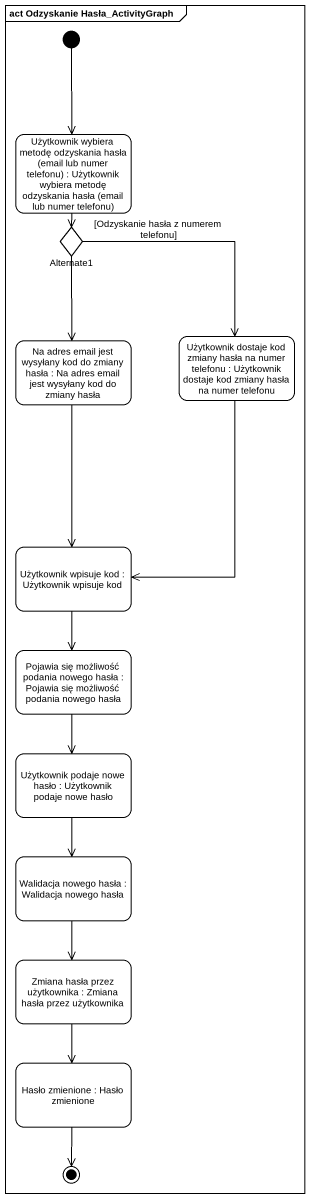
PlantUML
@startuml
mainframe act Odzyskanie Hasła_ActivityGraph
hide empty description
state "Użytkownik wybiera metodę odzyskania hasła (email lub numer telefonu) : Użytkownik wybiera metodę odzyskania hasła (email lub numer telefonu)" as Użytkownik_wybiera_metodę
state Alternate1 <<choice>>
state "Na adres email jest wysyłany kod do zmiany hasła : Na adres email jest wysyłany kod do zmiany hasła" as Na_adres_email_jest
state "Użytkownik dostaje kod zmiany hasła na numer telefonu : Użytkownik dostaje kod zmiany hasła na numer telefonu" as Użytkownik_dostaje_kod
state "Użytkownik wpisuje kod : Użytkownik wpisuje kod" as Użytkownik_wpisuje_kod
state "Pojawia się możliwość podania nowego hasła : Pojawia się możliwość podania nowego hasła" as Pojawia_się_możliwość
state "Użytkownik podaje nowe hasło : Użytkownik podaje nowe hasło" as Użytkownik_podaje_nowe_hasło
state "Walidacja nowego hasła : Walidacja nowego hasła" as Walidacja_nowego_hasła
state "Zmiana hasła przez użytkownika : Zmiana hasła przez użytkownika" as Zmiana_hasła_przez
state "Hasło zmienione : Hasło zmienione" as Hasło_zmienione
[*] --> Użytkownik_wybiera_metodę
Użytkownik_wybiera_metodę --> Alternate1
Alternate1 --> Na_adres_email_jest
Alternate1 --> Użytkownik_dostaje_kod : [Odzyskanie hasła z numerem telefonu]
Na_adres_email_jest --> Użytkownik_wpisuje_kod
Użytkownik_dostaje_kod --> Użytkownik_wpisuje_kod
Użytkownik_wpisuje_kod --> Pojawia_się_możliwość
Pojawia_się_możliwość --> Użytkownik_podaje_nowe_hasło
Użytkownik_podaje_nowe_hasło --> Walidacja_nowego_hasła
Walidacja_nowego_hasła --> Zmiana_hasła_przez
Zmiana_hasła_przez --> Hasło_zmienione
Hasło_zmienione --> [*]
@enduml
